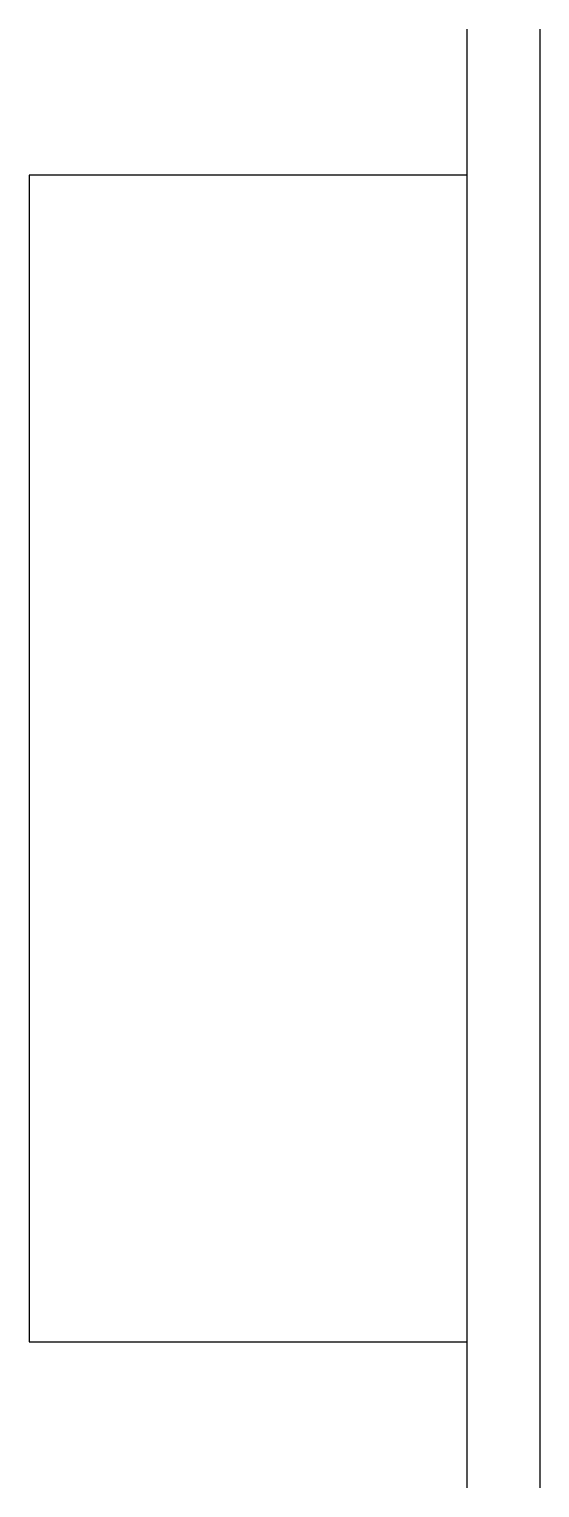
# Model space of a CAD drawing. Header units: millimetres. Extents: x -6084.713 to -6084.538, y -965.724 to -965.224.
import ezdxf

# ---------------------------------------------------------------- set-up
doc = ezdxf.new("R2010")
doc.units = ezdxf.units.MM
doc.layers.add('Tel_Símbolos', color=3, linetype='Continuous')

msp = doc.modelspace()

# ---------------------------------------------------------------- linework, layer by layer
at = {"layer": 'Tel_Símbolos', "color": 2}
for p, q in [((-6084.56318, -965.2235), (-6084.56318, -965.7235)), ((-6084.53818, -965.2235), (-6084.53818, -965.7235))]:
    msp.add_line(p, q, dxfattribs=at)
at = {"layer": 'Tel_Símbolos', "color": 3}
for p, q in [((-6084.56318, -965.2735), (-6084.71318, -965.2735)), ((-6084.71318, -965.2735), (-6084.71318, -965.6735)), ((-6084.71318, -965.6735), (-6084.56318, -965.6735))]:
    msp.add_line(p, q, dxfattribs=at)

doc.saveas('drawing.dxf')
